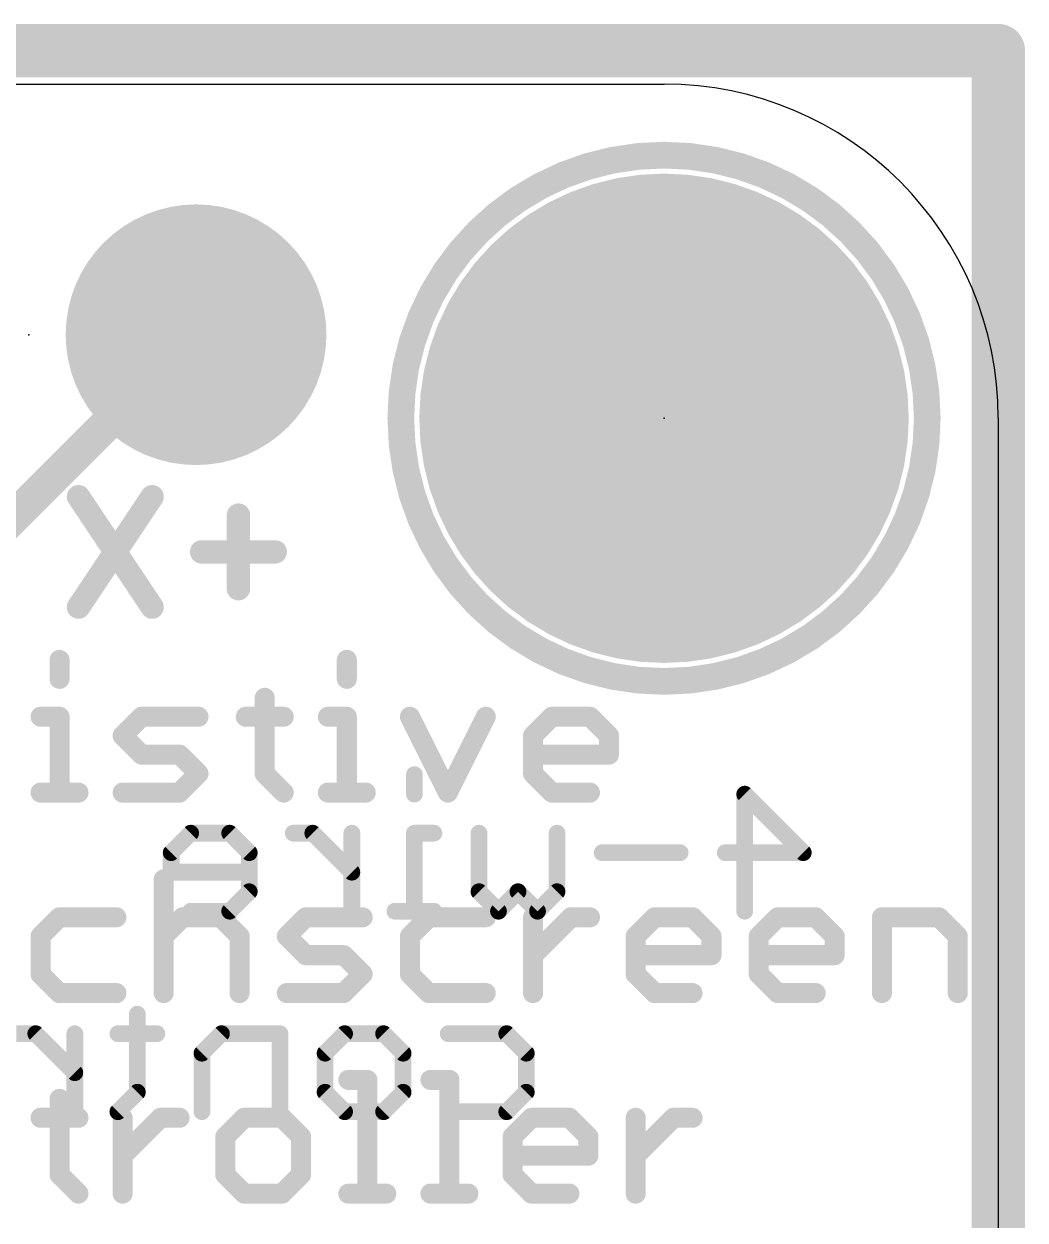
# Model space of a CAD drawing. Extents: x -0.2 to 28.1, y -0.2 to 21.4.
# Drawn here: x 20.54 to 28.14, y 12.32 to 21.41 of the extents above; entities that cross this region are included whole.
import ezdxf

# ---------------------------------------------------------------- set-up
doc = ezdxf.new("R2010")
doc.units = 0
for name, color, linetype in [('1', 12, 'CONTINUOUS'), ('16', 132, 'CONTINUOUS'), ('17', 110, 'CONTINUOUS'), ('20', 53, 'CONTINUOUS'), ('21', 40, 'CONTINUOUS'), ('22', 6, 'CONTINUOUS'), ('23', 40, 'CONTINUOUS'), ('29', 253, 'CONTINUOUS')]:
    doc.layers.add(name, color=color, linetype=linetype)

# ---------------------------------------------------------------- blocks, each defined once
blk = doc.blocks.new('ROUNDP')
at = {"const_width": 0.5}
blk.add_lwpolyline([(0, -0.25, 1), (0, 0.25, 1), (0, -0.25)], format="xyb", dxfattribs=at)

msp = doc.modelspace()

# ---------------------------------------------------------------- linework, layer by layer
at = {"layer": '1', "const_width": 0.254}
msp.add_lwpolyline([(21.844, 19.05), (20.193, 17.399)], dxfattribs=at)
at = {"layer": '1', "const_width": 0.127}
msp.add_lwpolyline([(21.8889, 19.0051, 1), (21.7991, 19.0949)], format="xyb", dxfattribs=at)
at = {"layer": '16', "const_width": 0.4064}
for points in [[(0, 21.209), (27.94, 21.209)], [(27.94, 21.209), (27.94, 0)]]:
    msp.add_lwpolyline(points, dxfattribs=at)
at = {"layer": '16', "const_width": 0.2032}
for points in [[(28.0416, 21.209, 1), (27.8384, 21.209)], [(27.94, 21.1074, 1), (27.94, 21.3106)]]:
    msp.add_lwpolyline(points, format="xyb", dxfattribs=at)
at = {"layer": '20'}
for p, q in [((2.54, 20.955), (25.4, 20.955)), ((27.94, 18.415), (27.94, 2.54))]:
    msp.add_line(p, q, dxfattribs=at)
msp.add_arc((25.4, 18.415), 2.54, 0, 90, dxfattribs=at)
at = {"layer": '21'}
for points, const_width in [([(25.4, 16.415, 1), (25.4, 20.415, 1), (25.4, 16.415)], 0.2032), ([(20.9878, 17.8435, 1), (20.9139, 17.7942)], 0.0889), ([(21.5471, 17.7942, 1), (21.4732, 17.8435)], 0.0889), ([(22.2105, 17.679, 1), (22.1216, 17.679)], 0.0889), ([(21.8864, 17.4438, 1), (21.8864, 17.3549)], 0.0889), ([(22.4457, 17.3549, 1), (22.4457, 17.4438)], 0.0889), ([(22.1216, 17.1197, 1), (22.2105, 17.1197)], 0.0889), ([(20.9139, 17.0046, 1), (20.9878, 16.9552)], 0.0889), ([(21.4732, 16.9552, 1), (21.5471, 17.0046)], 0.0889), ([(20.8449, 16.5786, 1), (20.7687, 16.5786)], 0.0762), ([(23.0278, 16.5786, 1), (22.9516, 16.5786)], 0.0762), ([(20.7687, 16.4345, 1), (20.8449, 16.4345)], 0.0762), ([(22.9516, 16.4345, 1), (23.0278, 16.4345)], 0.0762), ([(22.4041, 16.2905, 1), (22.3279, 16.2905)], 0.0762), ([(20.6628, 16.1845, 1), (20.6628, 16.1083)], 0.0762), ([(20.8449, 16.1464, 1), (20.7687, 16.1464)], 0.0762), ([(20.8068, 16.1083, 1), (20.8068, 16.1845)], 0.0762), ([(21.4305, 16.1845, 1), (21.4305, 16.1083)], 0.0762), ([(21.4574, 16.1195, 1), (21.4035, 16.1734)], 0.0762), ([(21.8627, 16.1083, 1), (21.8627, 16.1845)], 0.0762), ([(22.222, 16.1845, 1), (22.222, 16.1083)], 0.0762), ([(22.5101, 16.1083, 1), (22.5101, 16.1845)], 0.0762), ([(22.8456, 16.1845, 1), (22.8456, 16.1083)], 0.0762), ([(23.0278, 16.1464, 1), (22.9516, 16.1464)], 0.0762), ([(22.9897, 16.1083, 1), (22.9897, 16.1845)], 0.0762), ([(23.5034, 16.1635, 1), (23.4352, 16.1294)], 0.0762), ([(24.0796, 16.1294, 1), (24.0115, 16.1635)], 0.0762), ([(24.5489, 16.1845, 1), (24.5489, 16.1083)], 0.0762), ([(24.5758, 16.1195, 1), (24.5219, 16.1734)], 0.0762), ([(24.8639, 16.1734, 1), (24.8101, 16.1195)], 0.0762), ([(24.837, 16.1083, 1), (24.837, 16.1845)], 0.0762), ([(21.3134, 16.0293, 1), (21.2595, 15.9754)], 0.0762), ([(21.2595, 16.0293, 1), (21.3134, 15.9754)], 0.0762), ([(24.4429, 16.0024, 1), (24.3667, 16.0024)], 0.0762), ([(24.3779, 16.0293, 1), (24.4318, 15.9754)], 0.0762), ([(25.0192, 16.0024, 1), (24.943, 16.0024)], 0.0762), ([(24.9541, 15.9754, 1), (25.008, 16.0293)], 0.0762), ([(21.4305, 15.8964, 1), (21.4305, 15.8202)], 0.0762), ([(21.4035, 15.8314, 1), (21.4574, 15.8853)], 0.0762), ([(21.7455, 15.8853, 1), (21.6917, 15.8314)], 0.0762), ([(21.7186, 15.8202, 1), (21.7186, 15.8964)], 0.0762), ([(24.4048, 15.8964, 1), (24.4048, 15.8202)], 0.0762), ([(24.9811, 15.8202, 1), (24.9811, 15.8964)], 0.0762), ([(24.943, 15.8583, 1), (25.0192, 15.8583)], 0.0762), ([(21.8896, 15.6873, 1), (21.8357, 15.7412)], 0.0762), ([(21.8357, 15.6873, 1), (21.8896, 15.7412)], 0.0762), ([(22.393, 15.7412, 1), (22.3391, 15.6873)], 0.0762), ([(22.3279, 15.7143, 1), (22.4041, 15.7143)], 0.0762), ([(24.4318, 15.7412, 1), (24.3779, 15.6873)], 0.0762), ([(24.3667, 15.7143, 1), (24.4429, 15.7143)], 0.0762), ([(20.6628, 15.6083, 1), (20.6628, 15.5321)], 0.0762), ([(20.9509, 15.5321, 1), (20.9509, 15.6083)], 0.0762), ([(21.2864, 15.6083, 1), (21.2864, 15.5321)], 0.0762), ([(21.7186, 15.5321, 1), (21.7186, 15.6083)], 0.0762), ([(22.8456, 15.6083, 1), (22.8456, 15.5321)], 0.0762), ([(23.1337, 15.5321, 1), (23.1337, 15.6083)], 0.0762), ([(24.5489, 15.6083, 1), (24.5489, 15.5321)], 0.0762), ([(24.837, 15.5321, 1), (24.837, 15.6083)], 0.0762), ([(20.7687, 15.5702, 1), (20.8449, 15.5702)], 0.0762), ([(21.6917, 15.5971, 1), (21.7455, 15.5433)], 0.0762), ([(22.4831, 15.5433, 1), (22.537, 15.5971)], 0.0762), ([(22.9516, 15.5702, 1), (23.0278, 15.5702)], 0.0762), ([(23.7233, 15.5872, 1), (23.7915, 15.5532)], 0.0762), ([(23.7233, 15.5532, 1), (23.7915, 15.5872)], 0.0762), ([(24.5219, 15.5433, 1), (24.5758, 15.5971)], 0.0762), ([(21.6364, 14.9105, 1), (21.5602, 14.9105)], 0.0762), ([(20.8068, 14.6605, 1), (20.8068, 14.5843)], 0.0762), ([(20.8338, 14.5955, 1), (20.7799, 14.6494)], 0.0762), ([(21.239, 14.5843, 1), (21.239, 14.6605)], 0.0762), ([(21.7423, 14.6605, 1), (21.7423, 14.5843)], 0.0762), ([(21.7693, 14.5955, 1), (21.7154, 14.6494)], 0.0762), ([(22.0574, 14.6494, 1), (22.0035, 14.5955)], 0.0762), ([(22.0304, 14.5843, 1), (22.0304, 14.6605)], 0.0762), ([(22.6778, 14.6605, 1), (22.6778, 14.5843)], 0.0762), ([(22.7048, 14.5955, 1), (22.6509, 14.6494)], 0.0762), ([(23.11, 14.5843, 1), (23.11, 14.6605)], 0.0762), ([(23.6134, 14.6605, 1), (23.6134, 14.5843)], 0.0762), ([(23.6403, 14.5955, 1), (23.5864, 14.6494)], 0.0762), ([(24.0455, 14.5843, 1), (24.0455, 14.6605)], 0.0762), ([(24.4429, 14.6224, 1), (24.3667, 14.6224)], 0.0762), ([(24.6929, 14.6605, 1), (24.6929, 14.5843)], 0.0762), ([(24.7199, 14.5955, 1), (24.666, 14.6494)], 0.0762), ([(24.837, 14.5843, 1), (24.837, 14.6605)], 0.0762), ([(25.3285, 14.6605, 1), (25.3285, 14.5843)], 0.0762), ([(25.3554, 14.5955, 1), (25.3015, 14.6494)], 0.0762), ([(25.6435, 14.6494, 1), (25.5897, 14.5955)], 0.0762), ([(25.6166, 14.5843, 1), (25.6166, 14.6605)], 0.0762), ([(26.264, 14.6605, 1), (26.264, 14.5843)], 0.0762), ([(26.2909, 14.5955, 1), (26.2371, 14.6494)], 0.0762), ([(26.5791, 14.6494, 1), (26.5252, 14.5955)], 0.0762), ([(26.5521, 14.5843, 1), (26.5521, 14.6605)], 0.0762), ([(27.0936, 14.6224, 1), (27.0174, 14.6224)], 0.0762), ([(27.0555, 14.6605, 1), (27.0555, 14.5843)], 0.0762), ([(27.5146, 14.6494, 1), (27.4607, 14.5955)], 0.0762), ([(27.4876, 14.5843, 1), (27.4876, 14.6605)], 0.0762), ([(20.7009, 14.4784, 1), (20.6247, 14.4784)], 0.0762), ([(22.2126, 14.4784, 1), (22.1364, 14.4784)], 0.0762), ([(22.5607, 14.5053, 1), (22.5069, 14.4514)], 0.0762), ([(23.5074, 14.4784, 1), (23.4312, 14.4784)], 0.0762), ([(25.2225, 14.4784, 1), (25.1463, 14.4784)], 0.0762), ([(25.7988, 14.4784, 1), (25.7226, 14.4784)], 0.0762), ([(26.158, 14.4784, 1), (26.0818, 14.4784)], 0.0762), ([(26.7343, 14.4784, 1), (26.6581, 14.4784)], 0.0762), ([(27.6698, 14.4784, 1), (27.5936, 14.4784)], 0.0762), ([(20.6358, 14.5053, 1), (20.6897, 14.4514)], 0.0762), ([(21.5713, 14.5053, 1), (21.6252, 14.4514)], 0.0762), ([(22.1476, 14.4514, 1), (22.2014, 14.5053)], 0.0762), ([(22.5069, 14.5053, 1), (22.5607, 14.4514)], 0.0762), ([(23.4424, 14.5053, 1), (23.4963, 14.4514)], 0.0762), ([(25.1575, 14.5053, 1), (25.2114, 14.4514)], 0.0762), ([(25.7337, 14.4514, 1), (25.7876, 14.5053)], 0.0762), ([(26.093, 14.5053, 1), (26.1469, 14.4514)], 0.0762), ([(26.6692, 14.4514, 1), (26.7231, 14.5053)], 0.0762), ([(27.6047, 14.4514, 1), (27.6586, 14.5053)], 0.0762), ([(22.6778, 14.3724, 1), (22.6778, 14.2962)], 0.0762), ([(22.6509, 14.3074, 1), (22.7048, 14.3613)], 0.0762), ([(22.9929, 14.3613, 1), (22.939, 14.3074)], 0.0762), ([(22.966, 14.2962, 1), (22.966, 14.3724)], 0.0762), ([(24.3779, 14.3613, 1), (24.4318, 14.3074)], 0.0762), ([(25.1844, 14.3724, 1), (25.1844, 14.2962)], 0.0762), ([(25.7226, 14.3343, 1), (25.7988, 14.3343)], 0.0762), ([(25.7607, 14.2962, 1), (25.7607, 14.3724)], 0.0762), ([(26.1199, 14.3724, 1), (26.1199, 14.2962)], 0.0762), ([(26.6581, 14.3343, 1), (26.7343, 14.3343)], 0.0762), ([(26.6962, 14.2962, 1), (26.6962, 14.3724)], 0.0762), ([(20.6897, 14.2172, 1), (20.6358, 14.1633)], 0.0762), ([(20.6247, 14.1903, 1), (20.7009, 14.1903)], 0.0762), ([(23.137, 14.1633, 1), (23.0831, 14.2172)], 0.0762), ([(23.0831, 14.1633, 1), (23.137, 14.2172)], 0.0762), ([(23.4963, 14.2172, 1), (23.4424, 14.1633)], 0.0762), ([(23.4312, 14.1903, 1), (23.5074, 14.1903)], 0.0762), ([(25.2114, 14.2172, 1), (25.1575, 14.1633)], 0.0762), ([(25.1463, 14.1903, 1), (25.2225, 14.1903)], 0.0762), ([(26.1469, 14.2172, 1), (26.093, 14.1633)], 0.0762), ([(26.0818, 14.1903, 1), (26.158, 14.1903)], 0.0762), ([(20.8068, 14.0843, 1), (20.8068, 14.0081)], 0.0762), ([(20.7799, 14.0193, 1), (20.8338, 14.0731)], 0.0762), ([(21.239, 14.0081, 1), (21.239, 14.0843)], 0.0762), ([(22.5338, 14.0843, 1), (22.5338, 14.0081)], 0.0762), ([(22.939, 14.0731, 1), (22.9929, 14.0193)], 0.0762), ([(22.966, 14.0081, 1), (22.966, 14.0843)], 0.0762), ([(23.6134, 14.0843, 1), (23.6134, 14.0081)], 0.0762), ([(23.5864, 14.0193, 1), (23.6403, 14.0731)], 0.0762), ([(24.0455, 14.0081, 1), (24.0455, 14.0843)], 0.0762), ([(25.3285, 14.0843, 1), (25.3285, 14.0081)], 0.0762), ([(25.3015, 14.0193, 1), (25.3554, 14.0731)], 0.0762), ([(25.6166, 14.0081, 1), (25.6166, 14.0843)], 0.0762), ([(26.264, 14.0843, 1), (26.264, 14.0081)], 0.0762), ([(26.2371, 14.0193, 1), (26.2909, 14.0731)], 0.0762), ([(26.5521, 14.0081, 1), (26.5521, 14.0843)], 0.0762), ([(21.5602, 14.0462, 1), (21.6364, 14.0462)], 0.0762), ([(22.1364, 14.0462, 1), (22.2126, 14.0462)], 0.0762), ([(24.3667, 14.0462, 1), (24.4429, 14.0462)], 0.0762), ([(27.0174, 14.0462, 1), (27.0936, 14.0462)], 0.0762), ([(27.5936, 14.0462, 1), (27.6698, 14.0462)], 0.0762), ([(23.0016, 13.4246, 1), (23.0016, 13.3484)], 0.0762), ([(23.1837, 13.3865, 1), (23.1075, 13.3865)], 0.0762), ([(23.1456, 13.3484, 1), (23.1456, 13.4246)], 0.0762), ([(23.6252, 13.4246, 1), (23.6252, 13.3484)], 0.0762), ([(23.8074, 13.3865, 1), (23.7312, 13.3865)], 0.0762), ([(23.7693, 13.3484, 1), (23.7693, 13.4246)], 0.0762), ([(20.8449, 13.2425, 1), (20.7687, 13.2425)], 0.0762), ([(20.6628, 13.1365, 1), (20.6628, 13.0603)], 0.0762), ([(20.9509, 13.0603, 1), (20.9509, 13.1365)], 0.0762), ([(21.3245, 13.0984, 1), (21.2483, 13.0984)], 0.0762), ([(21.5745, 13.1365, 1), (21.5745, 13.0603)], 0.0762), ([(21.6015, 13.0715, 1), (21.5476, 13.1254)], 0.0762), ([(21.7186, 13.0603, 1), (21.7186, 13.1365)], 0.0762), ([(22.2101, 13.1365, 1), (22.2101, 13.0603)], 0.0762), ([(22.237, 13.0715, 1), (22.1831, 13.1254)], 0.0762), ([(22.5251, 13.1254, 1), (22.4713, 13.0715)], 0.0762), ([(22.4982, 13.0603, 1), (22.4982, 13.1365)], 0.0762), ([(24.393, 13.1365, 1), (24.393, 13.0603)], 0.0762), ([(24.4199, 13.0715, 1), (24.366, 13.1254)], 0.0762), ([(24.708, 13.1254, 1), (24.6541, 13.0715)], 0.0762), ([(24.6811, 13.0603, 1), (24.6811, 13.1365)], 0.0762), ([(25.2225, 13.0984, 1), (25.1463, 13.0984)], 0.0762), ([(25.4725, 13.1365, 1), (25.4725, 13.0603)], 0.0762), ([(25.4995, 13.0715, 1), (25.4456, 13.1254)], 0.0762), ([(25.6166, 13.0603, 1), (25.6166, 13.1365)], 0.0762), ([(22.1041, 12.9544, 1), (22.0279, 12.9544)], 0.0762), ([(22.0391, 12.9813, 1), (22.093, 12.9274)], 0.0762), ([(22.6804, 12.9544, 1), (22.6042, 12.9544)], 0.0762), ([(22.6153, 12.9274, 1), (22.6692, 12.9813)], 0.0762), ([(24.287, 12.9544, 1), (24.2108, 12.9544)], 0.0762), ([(24.222, 12.9813, 1), (24.2758, 12.9274)], 0.0762), ([(24.8632, 12.9544, 1), (24.787, 12.9544)], 0.0762), ([(24.7982, 12.9274, 1), (24.8521, 12.9813)], 0.0762), ([(21.2595, 12.8373, 1), (21.3134, 12.7834)], 0.0762), ([(24.2489, 12.8484, 1), (24.2489, 12.7722)], 0.0762), ([(24.787, 12.8103, 1), (24.8632, 12.8103)], 0.0762), ([(24.8251, 12.7722, 1), (24.8251, 12.8484)], 0.0762), ([(25.1575, 12.8373, 1), (25.2114, 12.7834)], 0.0762), ([(20.8338, 12.6932, 1), (20.7799, 12.6393)], 0.0762), ([(22.093, 12.6932, 1), (22.0391, 12.6393)], 0.0762), ([(22.6692, 12.6393, 1), (22.6153, 12.6932)], 0.0762), ([(24.2758, 12.6932, 1), (24.222, 12.6393)], 0.0762), ([(20.7687, 12.6663, 1), (20.8449, 12.6663)], 0.0762), ([(22.0279, 12.6663, 1), (22.1041, 12.6663)], 0.0762), ([(22.6042, 12.6663, 1), (22.6804, 12.6663)], 0.0762), ([(24.2108, 12.6663, 1), (24.287, 12.6663)], 0.0762), ([(20.9239, 12.4953, 1), (20.9778, 12.5491)], 0.0762), ([(21.2483, 12.5222, 1), (21.3245, 12.5222)], 0.0762), ([(22.2101, 12.5603, 1), (22.2101, 12.4841)], 0.0762), ([(22.1831, 12.4953, 1), (22.237, 12.5491)], 0.0762), ([(22.4713, 12.5491, 1), (22.5251, 12.4953)], 0.0762), ([(22.4982, 12.4841, 1), (22.4982, 12.5603)], 0.0762), ([(23.0016, 12.5603, 1), (23.0016, 12.4841)], 0.0762), ([(23.1075, 12.5222, 1), (23.1837, 12.5222)], 0.0762), ([(23.2897, 12.4841, 1), (23.2897, 12.5603)], 0.0762), ([(23.6252, 12.5603, 1), (23.6252, 12.4841)], 0.0762), ([(23.7312, 12.5222, 1), (23.8074, 12.5222)], 0.0762), ([(23.9133, 12.4841, 1), (23.9133, 12.5603)], 0.0762), ([(24.393, 12.5603, 1), (24.393, 12.4841)], 0.0762), ([(24.366, 12.4953, 1), (24.4199, 12.5491)], 0.0762), ([(24.6811, 12.4841, 1), (24.6811, 12.5603)], 0.0762), ([(25.1463, 12.5222, 1), (25.2225, 12.5222)], 0.0762)]:
    msp.add_lwpolyline(points, format="xyb", dxfattribs=dict(at, const_width=const_width))
for points, const_width in [([(20.9509, 17.8188), (21.5101, 16.9799)], 0.1778), ([(21.5101, 17.8188), (20.9509, 16.9799)], 0.1778), ([(22.166, 17.679), (22.166, 17.1197)], 0.1778), ([(21.8864, 17.3994), (22.4457, 17.3994)], 0.1778), ([(20.8068, 16.5786), (20.8068, 16.4345)], 0.1524), ([(22.9897, 16.5786), (22.9897, 16.4345)], 0.1524), ([(22.366, 16.2905), (22.366, 15.7143)], 0.1524), ([(20.6628, 16.1464), (20.8068, 16.1464)], 0.1524), ([(20.8068, 16.1464), (20.8068, 15.5702)], 0.1524), ([(21.2864, 16.0024), (21.4305, 16.1464)], 0.1524), ([(21.4305, 16.1464), (21.8627, 16.1464)], 0.1524), ([(22.222, 16.1464), (22.5101, 16.1464)], 0.1524), ([(22.8456, 16.1464), (22.9897, 16.1464)], 0.1524), ([(22.9897, 16.1464), (22.9897, 15.5702)], 0.1524), ([(23.4693, 16.1464), (23.7574, 15.5702)], 0.1524), ([(23.7574, 15.5702), (24.0455, 16.1464)], 0.1524), ([(24.4048, 16.0024), (24.5489, 16.1464)], 0.1524), ([(24.5489, 16.1464), (24.837, 16.1464)], 0.1524), ([(24.837, 16.1464), (24.9811, 16.0024)], 0.1524), ([(21.4305, 15.8583), (21.2864, 16.0024)], 0.1524), ([(24.4048, 15.7143), (24.4048, 16.0024)], 0.1524), ([(24.9811, 16.0024), (24.9811, 15.8583)], 0.1524), ([(21.7186, 15.8583), (21.4305, 15.8583)], 0.1524), ([(21.8627, 15.7143), (21.7186, 15.8583)], 0.1524), ([(24.9811, 15.8583), (24.4048, 15.8583)], 0.1524), ([(21.7186, 15.5702), (21.8627, 15.7143)], 0.1524), ([(22.366, 15.7143), (22.5101, 15.5702)], 0.1524), ([(24.5489, 15.5702), (24.4048, 15.7143)], 0.1524), ([(20.6628, 15.5702), (20.9509, 15.5702)], 0.1524), ([(21.2864, 15.5702), (21.7186, 15.5702)], 0.1524), ([(22.8456, 15.5702), (23.1337, 15.5702)], 0.1524), ([(24.837, 15.5702), (24.5489, 15.5702)], 0.1524), ([(21.5983, 14.9105), (21.5983, 14.0462)], 0.1524), ([(20.8068, 14.6224), (20.6628, 14.4784)], 0.1524), ([(21.239, 14.6224), (20.8068, 14.6224)], 0.1524), ([(21.5983, 14.4784), (21.7423, 14.6224)], 0.1524), ([(21.7423, 14.6224), (22.0304, 14.6224)], 0.1524), ([(22.0304, 14.6224), (22.1745, 14.4784)], 0.1524), ([(22.5338, 14.4784), (22.6778, 14.6224)], 0.1524), ([(22.6778, 14.6224), (23.11, 14.6224)], 0.1524), ([(23.6134, 14.6224), (23.4693, 14.4784)], 0.1524), ([(24.0455, 14.6224), (23.6134, 14.6224)], 0.1524), ([(24.4048, 14.0462), (24.4048, 14.6224)], 0.1524), ([(24.4048, 14.3343), (24.6929, 14.6224)], 0.1524), ([(24.6929, 14.6224), (24.837, 14.6224)], 0.1524), ([(25.1844, 14.4784), (25.3285, 14.6224)], 0.1524), ([(25.3285, 14.6224), (25.6166, 14.6224)], 0.1524), ([(25.6166, 14.6224), (25.7607, 14.4784)], 0.1524), ([(26.1199, 14.4784), (26.264, 14.6224)], 0.1524), ([(26.264, 14.6224), (26.5521, 14.6224)], 0.1524), ([(26.5521, 14.6224), (26.6962, 14.4784)], 0.1524), ([(27.0555, 14.0462), (27.0555, 14.6224)], 0.1524), ([(27.0555, 14.6224), (27.4876, 14.6224)], 0.1524), ([(27.4876, 14.6224), (27.6317, 14.4784)], 0.1524), ([(20.6628, 14.4784), (20.6628, 14.1903)], 0.1524), ([(22.1745, 14.4784), (22.1745, 14.0462)], 0.1524), ([(22.6778, 14.3343), (22.5338, 14.4784)], 0.1524), ([(23.4693, 14.4784), (23.4693, 14.1903)], 0.1524), ([(25.1844, 14.1903), (25.1844, 14.4784)], 0.1524), ([(25.7607, 14.4784), (25.7607, 14.3343)], 0.1524), ([(26.1199, 14.1903), (26.1199, 14.4784)], 0.1524), ([(26.6962, 14.4784), (26.6962, 14.3343)], 0.1524), ([(27.6317, 14.4784), (27.6317, 14.0462)], 0.1524), ([(22.966, 14.3343), (22.6778, 14.3343)], 0.1524), ([(23.11, 14.1903), (22.966, 14.3343)], 0.1524), ([(25.7607, 14.3343), (25.1844, 14.3343)], 0.1524), ([(26.6962, 14.3343), (26.1199, 14.3343)], 0.1524), ([(20.6628, 14.1903), (20.8068, 14.0462)], 0.1524), ([(22.966, 14.0462), (23.11, 14.1903)], 0.1524), ([(23.4693, 14.1903), (23.6134, 14.0462)], 0.1524), ([(25.3285, 14.0462), (25.1844, 14.1903)], 0.1524), ([(26.264, 14.0462), (26.1199, 14.1903)], 0.1524), ([(20.8068, 14.0462), (21.239, 14.0462)], 0.1524), ([(22.5338, 14.0462), (22.966, 14.0462)], 0.1524), ([(23.6134, 14.0462), (24.0455, 14.0462)], 0.1524), ([(25.6166, 14.0462), (25.3285, 14.0462)], 0.1524), ([(26.5521, 14.0462), (26.264, 14.0462)], 0.1524), ([(23.0016, 13.3865), (23.1456, 13.3865)], 0.1524), ([(23.1456, 13.3865), (23.1456, 12.5222)], 0.1524), ([(23.6252, 13.3865), (23.7693, 13.3865)], 0.1524), ([(23.7693, 13.3865), (23.7693, 12.5222)], 0.1524), ([(20.8068, 13.2425), (20.8068, 12.6663)], 0.1524), ([(20.6628, 13.0984), (20.9509, 13.0984)], 0.1524), ([(21.2864, 12.5222), (21.2864, 13.0984)], 0.1524), ([(21.2864, 12.8103), (21.5745, 13.0984)], 0.1524), ([(21.5745, 13.0984), (21.7186, 13.0984)], 0.1524), ([(22.2101, 13.0984), (22.066, 12.9544)], 0.1524), ([(22.4982, 13.0984), (22.2101, 13.0984)], 0.1524), ([(22.6423, 12.9544), (22.4982, 13.0984)], 0.1524), ([(24.2489, 12.9544), (24.393, 13.0984)], 0.1524), ([(24.393, 13.0984), (24.6811, 13.0984)], 0.1524), ([(24.6811, 13.0984), (24.8251, 12.9544)], 0.1524), ([(25.1844, 12.5222), (25.1844, 13.0984)], 0.1524), ([(25.1844, 12.8103), (25.4725, 13.0984)], 0.1524), ([(25.4725, 13.0984), (25.6166, 13.0984)], 0.1524), ([(22.066, 12.9544), (22.066, 12.6663)], 0.1524), ([(22.6423, 12.6663), (22.6423, 12.9544)], 0.1524), ([(24.2489, 12.6663), (24.2489, 12.9544)], 0.1524), ([(24.8251, 12.9544), (24.8251, 12.8103)], 0.1524), ([(24.8251, 12.8103), (24.2489, 12.8103)], 0.1524), ([(20.8068, 12.6663), (20.9509, 12.5222)], 0.1524), ([(22.066, 12.6663), (22.2101, 12.5222)], 0.1524), ([(22.4982, 12.5222), (22.6423, 12.6663)], 0.1524), ([(24.393, 12.5222), (24.2489, 12.6663)], 0.1524), ([(22.2101, 12.5222), (22.4982, 12.5222)], 0.1524), ([(23.0016, 12.5222), (23.2897, 12.5222)], 0.1524), ([(23.6252, 12.5222), (23.9133, 12.5222)], 0.1524), ([(24.6811, 12.5222), (24.393, 12.5222)], 0.1524)]:
    msp.add_lwpolyline(points, dxfattribs=dict(at, const_width=const_width))
at = {"layer": '22', "const_width": 0.127}
for points in [[(23.5032, 15.7066), (23.5032, 15.5583)], [(26.0132, 14.6685), (26.0132, 15.5583)], [(26.0132, 15.5583), (26.4581, 15.1134)], [(21.8033, 15.2617), (21.6551, 15.1134)], [(22.0999, 15.2617), (21.8033, 15.2617)], [(22.2482, 15.1134), (22.0999, 15.2617)], [(22.7312, 15.2617), (22.5829, 15.2617)], [(23.0278, 14.9651), (22.7312, 15.2617)], [(23.0278, 14.6685), (23.0278, 15.2617)], [(23.6515, 15.2617), (23.5032, 15.2617)], [(23.5032, 15.2617), (23.5032, 14.6685)], [(23.9938, 14.8168), (23.9938, 15.2617)], [(24.587, 15.2617), (24.587, 14.8168)], [(21.6551, 15.1134), (21.6551, 14.9651)], [(22.2482, 14.8168), (22.2482, 15.1134)], [(25.5225, 15.1134), (24.9294, 15.1134)], [(26.4581, 15.1134), (25.8649, 15.1134)], [(21.6551, 14.9651), (22.2482, 14.9651)], [(22.0999, 14.6685), (22.2482, 14.8168)], [(24.1421, 14.6685), (23.9938, 14.8168)], [(24.2904, 14.8168), (24.1421, 14.6685)], [(24.4387, 14.6685), (24.2904, 14.8168)], [(24.587, 14.8168), (24.4387, 14.6685)], [(21.8033, 14.6685), (22.0999, 14.6685)], [(23.6515, 14.6685), (23.3549, 14.6685)], [(21.3983, 13.886), (21.3983, 13.2928)], [(20.6263, 13.7377), (20.478, 13.7377)], [(20.9229, 13.4411), (20.6263, 13.7377)], [(20.9229, 13.1445), (20.9229, 13.7377)], [(21.5466, 13.7377), (21.25, 13.7377)], [(22.0372, 13.7377), (21.8889, 13.5894)], [(22.4821, 13.7377), (22.0372, 13.7377)], [(22.4821, 13.1445), (22.4821, 13.7377)], [(22.8244, 13.5894), (22.9727, 13.7377)], [(22.9727, 13.7377), (23.2693, 13.7377)], [(23.2693, 13.7377), (23.4176, 13.5894)], [(23.76, 13.7377), (24.2048, 13.7377)], [(24.2048, 13.7377), (24.3531, 13.5894)], [(21.8889, 13.5894), (21.8889, 13.1445)], [(22.8244, 13.2928), (22.8244, 13.5894)], [(23.4176, 13.5894), (23.4176, 13.2928)], [(24.3531, 13.5894), (24.3531, 13.2928)], [(21.3983, 13.2928), (21.25, 13.1445)], [(22.9727, 13.1445), (22.8244, 13.2928)], [(23.4176, 13.2928), (23.2693, 13.1445)], [(24.3531, 13.2928), (24.2048, 13.1445)], [(23.2693, 13.1445), (22.9727, 13.1445)], [(24.2048, 13.1445), (23.76, 13.1445)]]:
    msp.add_lwpolyline(points, dxfattribs=at)
at = {"layer": '22', "const_width": 0.0635}
for points in [[(23.535, 15.7066, 1), (23.4715, 15.7066)], [(23.4715, 15.5583, 1), (23.535, 15.5583)], [(26.0449, 15.5583, 1), (25.9814, 15.5583)], [(26.0356, 15.5807, 1), (25.9907, 15.5358)], [(21.8033, 15.2934, 1), (21.8033, 15.2299)], [(21.8258, 15.2392, 1), (21.7809, 15.2841)], [(22.1224, 15.2841, 1), (22.0775, 15.2392)], [(22.0999, 15.2299, 1), (22.0999, 15.2934)], [(22.5829, 15.2934, 1), (22.5829, 15.2299)], [(22.7537, 15.2841, 1), (22.7088, 15.2392)], [(22.7312, 15.2299, 1), (22.7312, 15.2934)], [(23.0596, 15.2617, 1), (22.9961, 15.2617)], [(23.5032, 15.2934, 1), (23.5032, 15.2299)], [(23.535, 15.2617, 1), (23.4715, 15.2617)], [(23.6515, 15.2299, 1), (23.6515, 15.2934)], [(24.0256, 15.2617, 1), (23.9621, 15.2617)], [(24.6188, 15.2617, 1), (24.5553, 15.2617)], [(21.6868, 15.1134, 1), (21.6233, 15.1134)], [(21.6326, 15.1358, 1), (21.6775, 15.0909)], [(22.28, 15.1134, 1), (22.2165, 15.1134)], [(22.2258, 15.0909, 1), (22.2707, 15.1358)], [(24.9294, 15.1451, 1), (24.9294, 15.0816)], [(25.5225, 15.0816, 1), (25.5225, 15.1451)], [(25.8649, 15.1451, 1), (25.8649, 15.0816)], [(26.4356, 15.0909, 1), (26.4805, 15.1358)], [(26.4581, 15.0816, 1), (26.4581, 15.1451)], [(21.6551, 14.9968, 1), (21.6551, 14.9333)], [(22.2482, 14.9333, 1), (22.2482, 14.9968)], [(23.0054, 14.9426, 1), (23.0503, 14.9875)], [(21.6233, 14.9651, 1), (21.6868, 14.9651)], [(22.2165, 14.8168, 1), (22.28, 14.8168)], [(22.2707, 14.7943, 1), (22.2258, 14.8392)], [(24.0163, 14.8392, 1), (23.9714, 14.7943)], [(23.9621, 14.8168, 1), (24.0256, 14.8168)], [(24.3129, 14.8392, 1), (24.268, 14.7943)], [(24.3129, 14.7943, 1), (24.268, 14.8392)], [(24.5553, 14.8168, 1), (24.6188, 14.8168)], [(24.6095, 14.7943, 1), (24.5646, 14.8392)], [(21.8033, 14.7003, 1), (21.8033, 14.6367)], [(22.0999, 14.6367, 1), (22.0999, 14.7003)], [(23.3549, 14.7003, 1), (23.3549, 14.6367)], [(23.6515, 14.6367, 1), (23.6515, 14.7003)], [(22.0775, 14.691, 1), (22.1224, 14.646)], [(22.9961, 14.6685, 1), (23.0596, 14.6685)], [(23.4715, 14.6685, 1), (23.535, 14.6685)], [(24.1197, 14.691, 1), (24.1646, 14.646)], [(24.1197, 14.646, 1), (24.1646, 14.691)], [(24.4163, 14.691, 1), (24.4612, 14.646)], [(24.4163, 14.646, 1), (24.4612, 14.691)], [(25.9814, 14.6685, 1), (26.0449, 14.6685)], [(21.43, 13.886, 1), (21.3665, 13.886)], [(20.6488, 13.7601, 1), (20.6039, 13.7152)], [(20.6263, 13.7059, 1), (20.6263, 13.7694)], [(20.9547, 13.7377, 1), (20.8912, 13.7377)], [(21.25, 13.7694, 1), (21.25, 13.7059)], [(21.5466, 13.7059, 1), (21.5466, 13.7694)], [(22.0372, 13.7694, 1), (22.0372, 13.7059)], [(22.0597, 13.7152, 1), (22.0148, 13.7601)], [(22.5138, 13.7377, 1), (22.4503, 13.7377)], [(22.4821, 13.7059, 1), (22.4821, 13.7694)], [(22.9727, 13.7694, 1), (22.9727, 13.7059)], [(22.9952, 13.7152, 1), (22.9503, 13.7601)], [(23.2918, 13.7601, 1), (23.2469, 13.7152)], [(23.2693, 13.7059, 1), (23.2693, 13.7694)], [(23.76, 13.7694, 1), (23.76, 13.7059)], [(24.2273, 13.7601, 1), (24.1824, 13.7152)], [(24.2048, 13.7059, 1), (24.2048, 13.7694)], [(21.9207, 13.5894, 1), (21.8572, 13.5894)], [(21.8665, 13.6118, 1), (21.9114, 13.5669)], [(22.8562, 13.5894, 1), (22.7927, 13.5894)], [(22.802, 13.6118, 1), (22.8469, 13.5669)], [(23.4494, 13.5894, 1), (23.3859, 13.5894)], [(23.3952, 13.5669, 1), (23.4401, 13.6118)], [(24.3849, 13.5894, 1), (24.3214, 13.5894)], [(24.3307, 13.5669, 1), (24.3756, 13.6118)], [(20.9004, 13.4186, 1), (20.9454, 13.4635)], [(21.3665, 13.2928, 1), (21.43, 13.2928)], [(21.4207, 13.2703, 1), (21.3758, 13.3152)], [(22.7927, 13.2928, 1), (22.8562, 13.2928)], [(22.8469, 13.3152, 1), (22.802, 13.2703)], [(23.3859, 13.2928, 1), (23.4494, 13.2928)], [(23.4401, 13.2703, 1), (23.3952, 13.3152)], [(24.3214, 13.2928, 1), (24.3849, 13.2928)], [(24.3756, 13.2703, 1), (24.3307, 13.3152)], [(21.2275, 13.167, 1), (21.2724, 13.122)], [(22.9727, 13.1763, 1), (22.9727, 13.1128)], [(22.9503, 13.122, 1), (22.9952, 13.167)], [(23.2469, 13.167, 1), (23.2918, 13.122)], [(23.2693, 13.1128, 1), (23.2693, 13.1763)], [(23.76, 13.1763, 1), (23.76, 13.1128)], [(24.1824, 13.167, 1), (24.2273, 13.122)], [(24.2048, 13.1128, 1), (24.2048, 13.1763)], [(20.8912, 13.1445, 1), (20.9547, 13.1445)], [(21.8572, 13.1445, 1), (21.9207, 13.1445)], [(22.4503, 13.1445, 1), (22.5138, 13.1445)]]:
    msp.add_lwpolyline(points, format="xyb", dxfattribs=at)
at = {"layer": '23'}
for p in [(20.574, 19.05), (25.4, 18.415)]:
    msp.add_point(p, dxfattribs=at)

# ---------------------------------------------------------------- block references
at = {"layer": '17', "xscale": 3.516, "yscale": 3.516}
msp.add_blockref('ROUNDP', (25.4, 18.415), dxfattribs=at)
msp.add_blockref('ROUNDP', (25.4, 18.415), dxfattribs=at)
at = {"layer": '17', "xscale": 1.778, "yscale": 1.778, "rotation": 270}
msp.add_blockref('ROUNDP', (21.844, 19.05), dxfattribs=at)
msp.add_blockref('ROUNDP', (21.844, 19.05), dxfattribs=at)
at = {"layer": '29', "xscale": 3.7192, "yscale": 3.7192}
msp.add_blockref('ROUNDP', (25.4, 18.415), dxfattribs=at)
at = {"layer": '29', "xscale": 1.9812, "yscale": 1.9812, "rotation": 270}
msp.add_blockref('ROUNDP', (21.844, 19.05), dxfattribs=at)

doc.saveas('drawing.dxf')
